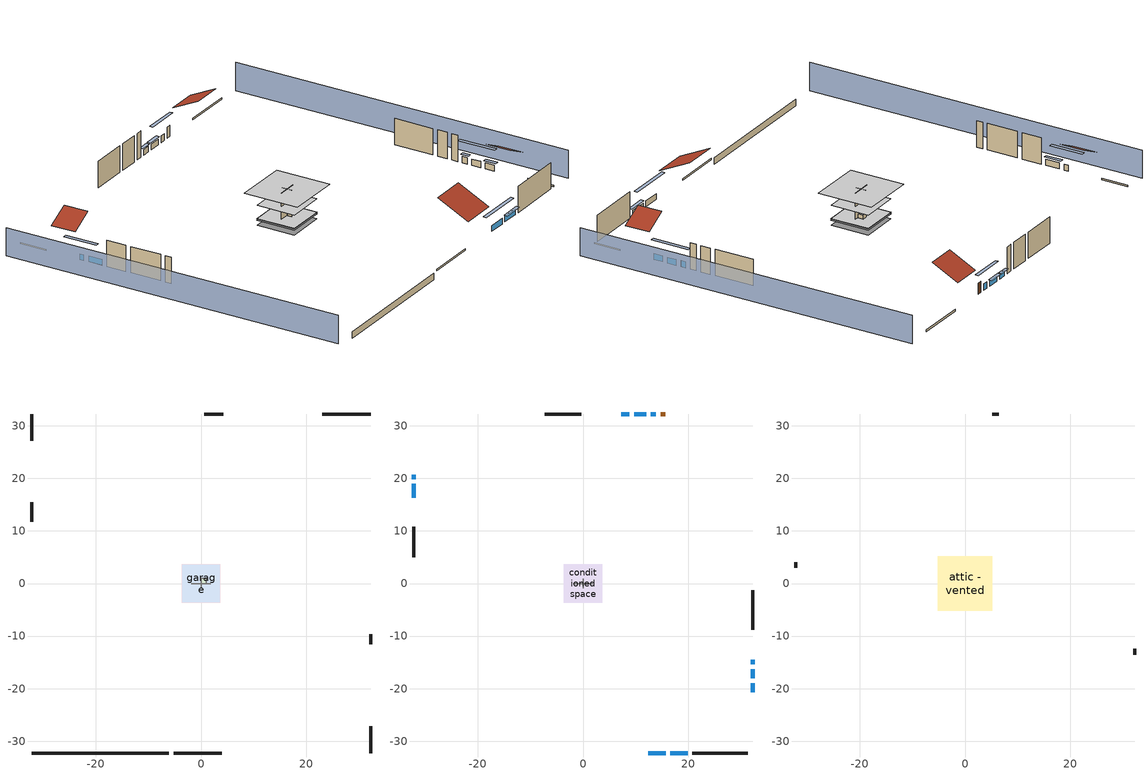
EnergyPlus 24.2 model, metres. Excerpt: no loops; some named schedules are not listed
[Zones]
air source heat pump airloop ret air zone
 floor adiabatic (AdiabaticConst): 0,0 0,1 1,1 1,0 z0
 wall adiabatic (AdiabaticConst): 0,1 0,0 1,0 1,1 0,1 z0:1
 ceiling adiabatic (AdiabaticConst): 1,0 1,1 0,1 0,0 z1
crawlspace - vented
 floor foundation (Slab2 construction): -3.61,-3.61 -3.61,3.61 3.61,3.61 3.61,-3.61 z-0.91
 wall outside (RimJoist1 construction): -5.23,-32.25 3.95,-32.25 z0.3:0.61
 wall outside (RimJoist2 construction): -32.25,32.25 -32.25,27.16 z0.3:0.61
 wall outside (RimJoist3 construction): 32.25,32.25 23.07,32.25 z0.3:0.61
 wall outside (RimJoist4 construction): 32.25,-32.25 32.25,-27.16 z0.3:0.61
 wall foundation (FoundationWall1 construction): -32.25,-32.25 -6.16,-32.25 z-0.91:0.3
garage
 floor foundation (Slab1 construction): -3.66,-3.66 -3.66,3.66 3.66,3.66 3.66,-3.66 z0
 wall outside (Wall1 construction): -32.25,15.42 -32.25,11.77 z0.3:5.18
 wall outside (Wall12 construction): 32.25,-11.52 32.25,-9.69 z0.3:5.18
 wall outside (Wall2 construction): 4.23,32.25 0.57,32.25 z0.3:5.18
 wall to conditioned space (Wall5 construction Reversed): -1.83,0 1.83,0 z0.3:5.18
 wall to conditioned space (Wall6 construction Reversed): 0,-0.91 0,0.91 z0.3:5.18
conditioned space
 floor to crawlspace - vented (Floor1 construction): -3.61,-3.61 -3.61,3.61 3.61,3.61 3.61,-3.61 z0.3
 floor to garage (Floor3 construction): -3.66,-3.66 -3.66,3.66 3.66,3.66 3.66,-3.66 z0.3
 floor adiabatic (AdiabaticFloorConstruction): -3.61,-3.61 -3.61,3.61 3.61,3.61 3.61,-3.61 z2.74
 wall outside (AdiabaticWallConstruction 1): 15.68,32.25 14.77,32.25 z0.3:2.34
 wall outside (AdiabaticWallConstruction): 12.44,-32.25 15.71,-32.25 / 16.64,-32.25 19.9,-32.25 / -32.25,20.69 -32.25,19.88 z0.3:1.37; 32.25,-20.69 32.25,-18.98 / 32.25,-18.05 32.25,-16.33 z0.3:1.43; -32.25,18.95 -32.25,16.35 z0.3:1.46; 13.84,32.25 12.93,32.25 z0.3:1.53; 12,32.25 9.73,32.25 z0.3:1.31; 8.8,32.25 7.32,32.25 z0.3:1.28; 32.25,-15.41 32.25,-14.5 z0.3:1.49
 wall outside (Wall3 construction): 20.83,-32.25 31.32,-32.25 z0.3:5.18
 wall outside (Wall4 construction): -32.25,10.84 -32.25,5.01 z0.3:5.18
 wall outside (Wall7 construction): -0.35,32.25 -7.24,32.25 z0.3:5.18
 wall outside (Wall8 construction): 32.25,-8.77 32.25,-1.33 z0.3:5.18
 window (WindowConstruction): 12.44,-32.25 15.71,-32.25 z0.3:1.37
 window (WindowConstruction 9): 32.25,-20.69 32.25,-18.98 z0.3:1.43
 window (WindowConstruction 1): 16.64,-32.25 19.9,-32.25 z0.3:1.37
 window (WindowConstruction 2): -32.25,20.69 -32.25,19.88 z0.3:1.37
 window (WindowConstruction 3): -32.25,18.95 -32.25,16.35 z0.3:1.46
 window (WindowConstruction 4): 13.84,32.25 12.93,32.25 z0.3:1.52
 window (WindowConstruction 5): 12,32.25 9.73,32.25 z0.3:1.31
 window (WindowConstruction 6): 8.8,32.25 7.32,32.25 z0.3:1.28
 window (WindowConstruction 7): 32.25,-18.05 32.25,-16.33 z0.3:1.43
 window (WindowConstruction 8): 32.25,-15.4 32.25,-14.51 z0.3:1.49
 door (Door): 15.68,32.25 14.77,32.25 z0.3:2.34
 ceiling adiabatic (AdiabaticFloorConstruction): 3.61,-3.61 3.61,3.61 -3.61,3.61 -3.61,-3.61 z2.74
attic - vented
 floor to conditioned space (Floor2 construction Reversed): -5.14,-5.14 -5.14,5.14 5.14,5.14 5.14,-5.14 z5.18
 wall outside (Wall10 construction): 32.25,-13.58 32.25,-12.45 z0.3:5.18
 wall outside (Wall11 construction): 6.4,32.25 5.16,32.25 z0.3:5.18
 wall outside (Wall9 construction): -32.25,4.08 -32.25,2.96 z0.3:5.18
 roof outside (Roof1 construction): 11.51,-32.25,5.18 11.51,-26.31,8.15 4.87,-26.31,8.15 4.87,-32.25,5.18
 roof outside (Roof2 construction): -32.25,21.62,5.18 -28.12,21.62,7.24 -28.12,26.23,7.24 -32.25,26.23,5.18
 roof outside (Roof3 construction): 32.25,-21.62,5.18 28.12,-21.62,7.24 28.12,-26.23,7.24 32.25,-26.23,5.18
 roof outside (Roof4 construction): 16.61,32.25,5.18 16.61,27.3,7.66 22.15,27.3,7.66 22.15,32.25,5.18
shading: -36.82,32.25 -36.82,-32.25 / 36.82,-32.25 36.82,32.25 z0:5.18; 18.45,-32.25 9.7,-32.25 9.7,-32.86 18.45,-32.86 z4.11; 32.25,-18.67 32.25,-20.99 32.86,-20.99 32.86,-18.67 z1.74; 20.21,-32.25 16.33,-32.25 16.33,-32.86 20.21,-32.86 z1.68; -32.25,17.14 -32.25,23.43 -32.86,23.43 -32.86,17.14 z4.11; -32.25,16.05 -32.25,19.26 -32.86,19.26 -32.86,16.05 z1.77; 10.19,32.25 16.58,32.25 16.58,32.86 10.19,32.86 z4.27; 9.43,32.25 12.31,32.25 12.31,32.86 9.43,32.86 z1.62; 7.02,32.25 9.11,32.25 9.11,32.86 7.02,32.86 z1.58; 32.25,-13.59 32.25,-20.79 32.86,-20.79 32.86,-13.59 z4.18; 32.25,-14.2 32.25,-15.71 32.86,-15.71 32.86,-14.2 z1.8
[Building]
Building 1: Terrain=Suburbs
[Site:Location]
Portland Intl Arpt_OR: Latitude {deg}=45.59; Longitude {deg}=-122.6; Time Zone {hr}=-8; Elevation {m}=33; Keep Site Location Information=Yes
[Site:GroundTemperature:Shallow]
10.2558, 8.96328, 8.85977, 9.47314, 11.9355, 14.3863, 16.5111, 17.8571, 17.9714, 16.8767, 14.8061, 12.4304
[Site:WaterMainsTemperature]
Calculation Method=Schedule; Temperature Schedule=mains temperature schedule
[Material] Roughness=Rough; Thermal Absorptance=0.9
Name | Thickness {m} | Conductivity {W/m-K} | Density {kg/m3} | Specific Heat {J/kg-K} | Solar Absorptance | Visible Absorptance
ceiling loosefill ins | 0.254 | 0.0480833 | 16.02 | 1046.75 | 0.7 | 0.7
ceiling stud and cavity | 0.1397 | 0.104117 | 65.682 | 1177.47 | 0.7 | 0.7
composite shingle siding | 0.00635 | 0.162714 | 1121.4 | 1465.45 | 0.7 | 0.7
concrete 4.0 in. | 0.1016 | 1.803125 | 2242.8 | 837.4 | 0.7 | 0.7
concrete 8.0 in. | 0.2032 | 1.803125 | 2242.8 | 837.4 | 0.7 | 0.7
door material | 0.04445 | 0.0612267 | 512.64 | 1214.23 | 0.7 | 0.7
floor covering | 0.0127 | 0.0433444 | 54.468 | 1339.84 | 0.6 | 0.6
floor rigid ins; wall rigid ins; wall rigid ins 1; wall rigid ins 2 | 0.051816 | 0.029427 | 32.04 | 1214.23 | 0.7 | 0.7
floor rigid ins 1; wall rigid ins 3 | 0.512978 | 0.029427 | 32.04 | 1214.23 | 0.7 | 0.7
floor stud and cavity | 0.1397 | 0.0972396 | 92.3553 | 1139.71 | 0.7 | 0.7
floor stud and cavity 1 | 0.1397 | 1.75129 | 37.0049 | 1207.88 | 0.7 | 0.7
furniture material conditioned space 1; furniture material garage 1 | 0.1524 | 0.115458 | 640.8 | 1214.23 | 0.6 | 0.6
gypsum board | 0.0127 | 0.160291 | 801 | 837.4 | 0.6 | 0.6
osb sheathing 0.5 in. | 0.0127 | 0.115458 | 512.64 | 1214.23 | 0.6 | 0.6
osb sheathing 0.5 in. 1 | 0.0127 | 0.115458 | 512.64 | 1214.23 | 0.7 | 0.7
osb sheathing 0.75 in. | 0.01905 | 0.115458 | 512.64 | 1214.23 | 0.7 | 0.7
rim joist stud and cavity | 0.0508 | 0.144151 | 50.32683 | 1063.81 | 0.6 | 0.6
roof rigid ins | 0.00281632 | 0.029427 | 32.04 | 1214.23 | 0.7 | 0.7
soil 0.5 in. | 0.0127 | 1.3848 | 1842.3 | 418.7 | 0.7 | 0.7
wall stud and cavity | 0.1397 | 0.348479 | 139.0536 | 1170.24 | 0.6 | 0.6
wall stud and cavity 1 | 0.1397 | 0.207325 | 139.0536 | 1170.24 | 0.7 | 0.7
wall stud and cavity 2 | 0.1397 | 0.222524 | 139.0536 | 1170.24 | 0.7 | 0.7
wall stud and cavity 3 | 0.0889 | 0.380278 | 52.3479 | 1209.89 | 0.7 | 0.7
wall stud and cavity 4 | 0.0889 | 0.391764 | 83.0341 | 1211.67 | 0.7 | 0.7
wood shingles or shakes | 0.00635 | 0.162714 | 1121.4 | 1465.45 | 0.85 | 0.85
wood siding; wood siding 1 | 0.0254 | 0.102417 | 544.68 | 1172.36 | 0.7 | 0.7
[Material:NoMass]
Adiabatic: Roughness=Rough; Thermal Resistance {m2-K/W}=176.1; Thermal Absorptance=0.9; Solar Absorptance=0.7; Visible Absorptance=0.7
[WindowMaterial:SimpleGlazingSystem]
WindowMaterial: U-Factor {W/m2-K}=2.78222; Solar Heat Gain Coefficient=0.56
[Construction]
AdiabaticConst: Adiabatic
AdiabaticFloorConstruction: floor stud and cavity 1, floor rigid ins 1, osb sheathing 0.75 in., floor covering
AdiabaticWallConstruction: wood siding, wall rigid ins 3, wall stud and cavity 3, gypsum board
AdiabaticWallConstruction 1: wood siding 1, wall rigid ins 3, wall stud and cavity 3, gypsum board
Door: door material
Floor1 construction; Floor3 construction: floor stud and cavity, floor rigid ins, osb sheathing 0.75 in., floor covering
Floor2 construction Reversed: gypsum board, ceiling stud and cavity, ceiling loosefill ins
FoundationWall1 construction: concrete 8.0 in.
furniture construction conditioned space 1: furniture material conditioned space 1
furniture construction garage 1: furniture material garage 1
PartitionWallConstruction: gypsum board, wall stud and cavity 4, gypsum board
RimJoist1 construction; RimJoist2 construction; RimJoist3 construction; RimJoist4 construction: composite shingle siding, rim joist stud and cavity
Roof1 construction; Roof2 construction; Roof3 construction; Roof4 construction: wood shingles or shakes, roof rigid ins, osb sheathing 0.5 in.
Slab1 construction: concrete 4.0 in.
Slab2 construction: soil 0.5 in.
Wall1 construction; Wall10 construction; Wall11 construction; Wall12 construction; Wall2 construction; Wall9 construction: composite shingle siding, osb sheathing 0.5 in. 1, wall stud and cavity
Wall3 construction; Wall4 construction: composite shingle siding, wall rigid ins, osb sheathing 0.5 in. 1, wall stud and cavity 1, gypsum board
Wall5 construction Reversed: gypsum board, wall stud and cavity 2, osb sheathing 0.5 in. 1, wall rigid ins 1
Wall6 construction Reversed: gypsum board, wall stud and cavity 2, osb sheathing 0.5 in. 1, wall rigid ins 2
Wall7 construction; Wall8 construction: composite shingle siding, wall rigid ins 2, osb sheathing 0.5 in. 1, wall stud and cavity 1, gypsum board
WindowConstruction; WindowConstruction 1; WindowConstruction 2; WindowConstruction 3; WindowConstruction 4; WindowConstruction 5; WindowConstruction 6; WindowConstruction 7; WindowConstruction 8; WindowConstruction 9: WindowMaterial
[Zone] Multiplier=1
Name | Volume {m3} | Part of Total Floor Area
air source heat pump airloop ret air zone | 1 | No
attic - vented | 80.9188 | Yes
conditioned space | 384.656 | Yes
crawlspace - vented | 63.543 | Yes
garage | 130.484 | Yes
[Space]
Name | Zone | Space Type | Volume {m3}
air source heat pump airloop ret air space | air source heat pump airloop ret air zone | Plenum Space Type
attic - vented 1 | attic - vented |  | 80.9188
conditioned space 1 | conditioned space |  | 384.656
crawlspace - vented 1 | crawlspace - vented |  | 63.543
garage 1 | garage |  | 130.484
[SpaceList]
Plenum Space Type: air source heat pump airloop ret air space
[OtherEquipment] Design Level Calculation Method=EquipmentLevel
Name | Fuel Type | Zone or ZoneList or Space or SpaceList | Schedule | Design Level {W} | Fraction Latent | Fraction Radiant | Fraction Lost
air source heat pump airloop_0 RetCondToRP; air source heat pump airloop_0 RetSensLkToRP | None | air source heat pump airloop ret air space | Always On Discrete | 0 | 0 | 0 | 0
air source heat pump airloop_0 RetLatLkToRP | None | air source heat pump airloop ret air space | Always On Discrete | 0 | 1 | 0 | 0
air source heat pump airloop_0 SupCondToLv; air source heat pump airloop_0 SupSensLkToCond; mech vent house fan sensible load | None | conditioned space 1 | Always On Discrete | 0 | 0 | 0 | 0
air source heat pump airloop_0 SupLatLkToCond; mech vent house fan latent load | None | conditioned space 1 | Always On Discrete | 0 | 1 | 0 | 0
clothes dryer 1 | Electricity | conditioned space 1 | clothes_dryer | 0 | 0.015 | 0.081 | 0.85
cooking range 1 | Electricity | conditioned space 1 | cooking_range | 0 | 0.08 | 0.432 | 0.2
general water use latent | None | conditioned space 1 | general water use schedule | 173.399 | 1 | 0 | 0
general water use sensible | None | conditioned space 1 | general water use schedule | -170.892 | 0 | 0.6 | 0
misc lighting | NaturalGas | conditioned space 1 | misc lighting schedule | 264.352 | 0 | 0 | 1
air source heat pump airloop_0 RetCondToDZ; air source heat pump airloop_0 SupCondToDZ; air source heat pump airloop_0 SupSensLkToDZ | None | crawlspace - vented 1 | Always On Discrete | 0 | 0 | 0 | 0
air source heat pump airloop_0 SupLatLkToDZ | None | crawlspace - vented 1 | Always On Discrete | 0 | 1 | 0 | 0
water heater energy adjustment1 | Electricity | garage 1 | Always On Discrete | 0.01 | 0 | 0 | 1
water heater lat | None | garage 1 | Always On Discrete | 0 | 1 | 0 | 0
water heater sens | None | garage 1 | Always On Discrete | 0 | 0 | 0 | 0
[ZoneInfiltration:EffectiveLeakageArea] Schedule=Always On Discrete
Name | Zone or Space | Effective Air Leakage Area {cm2} | Stack Coefficient | Wind Coefficient
infil attic - vented 1 | attic - vented 1 | 3520.67 | 0.00015981 | 4.28029e-05
infil garage 1 | garage 1 | 108.735 | 0.000129147 | 4.64657e-05
[ZoneMixing] Schedule=Always On Continuous; Design Flow Rate Calculation Method=Flow/Zone; Design Flow Rate {m3/s}=0
Name | Zone or Space | Source Zone or Space
whole house fan mix | attic - vented | conditioned space
air source heat pump airloop_0 ZoneMixDZToCond mix | conditioned space | crawlspace - vented
air source heat pump airloop_0 ZoneMixCondToDZ mix | crawlspace - vented | conditioned space
[SurfaceProperty:IncidentSolarMultiplier] Incident Solar Multiplier=1; Incident Solar Multiplier Schedule=trans schedule winter=0.85 summer=0.7
Window1; Window10; Window2; Window3; Window4; Window5; Window6; Window7; Window8; Window9
[InternalMass]
Name | Construction | Zone or ZoneList | Space or SpaceList | Surface Area {m2}
furniture mass conditioned space 1 | furniture construction conditioned space 1 | conditioned space | conditioned space 1 | 63.09974
partition wall mass | PartitionWallConstruction | conditioned space | conditioned space 1 | 157.749
furniture mass garage 1 | furniture construction garage 1 | garage | garage 1 | 5.35122
[Lights] Design Level Calculation Method=LightingLevel; Return Air Fraction=0; Fraction Radiant=0.6; Fraction Visible=0.2; Fraction Replaceable=1
Name | Zone or ZoneList or Space or SpaceList | Schedule | Lighting Level {W}
interior lighting | conditioned space 1 | lighting_interior | 283.036
garage lighting | garage 1 | lighting_garage | 11.368
[People]
occupants: Zone or ZoneList or Space or SpaceList=conditioned space 1; Number of People Schedule=occupants; Number of People Calculation Method=People; Number of People=9; Fraction Radiant=0.314171; Sensible Heat Fraction=0.56303; Activity Level Schedule=occupants activity schedule; Carbon Dioxide Generation Rate {m3/s-W}=0; Enable ASHRAE 55 Comfort Warnings=No; Mean Radiant Temperature Calculation Type=EnclosureAveraged
[ElectricEquipment] Design Level Calculation Method=EquipmentLevel
Name | Zone or ZoneList or Space or SpaceList | Schedule | Design Level {W} | Fraction Latent | Fraction Radiant | Fraction Lost
ceiling fan | conditioned space 1 | ceiling_fan | 18.8912 | 0 | 0.558 | 0
clothes dryer | conditioned space 1 | clothes_dryer | 3426.89 | 0.015 | 0.081 | 0.85
clothes washer | conditioned space 1 | clothes_washer | 154.524 | 0.03 | 0.162 | 0.7
cooking range | conditioned space 1 | cooking_range | 983.989 | 0.08 | 0.432 | 0.2
dishwasher | conditioned space 1 | dishwasher | 361.86 | 0.3 | 0.18 | 0.4
fridge | conditioned space 1 | fridge schedule | 49.4292 | 0 | 0.6 | 0
mech vent bath fan 0 | conditioned space 1 | mech vent bath fan 0 schedule | 30 | 0 | 0 | 1
mech vent house fan | conditioned space 1 | mech vent house fan schedule | 0 | 0 | 0 | 1
mech vent house fan cfis | conditioned space 1 | mech vent house fan cfis schedule | 0 | 0 | 0 | 0
mech vent range fan 0 | conditioned space 1 | mech vent range fan 0 schedule | 30 | 0 | 0 | 1
misc plug loads | conditioned space 1 | plug_loads_other | 609.237 | 0.021 | 0.558 | 0.049
misc tv | conditioned space 1 | plug_loads_tv | 766.758 | 0 | 0.6 | 0
whole house fan | conditioned space 1 | Always On Discrete | 0 | 0 | 0 | 1
fridge 1 | garage 1 | fridge schedule 1 | 80.4475 | 0 | 0.6 | 0
[ZoneInfiltration:DesignFlowRate] Schedule=Always On Discrete
Name | Zone or ZoneList or Space or SpaceList | Design Flow Rate Calculation Method | Design Flow Rate {m3/s} | Air Changes per Hour {1/hr} | Constant Term Coefficient | Temperature Term Coefficient | Velocity Term Coefficient | Velocity Squared Term Coefficient
infil flow; natural vent flow; whole house fan flow | conditioned space 1 | Flow/Zone | 0
crawlspace_vented 1 duct leakage imbalance infil flow | crawlspace - vented 1 | Flow/Zone | 0
infil crawlspace - vented 1 | crawlspace - vented 1 | AirChanges/Hour |  | 2.6013 | 1 | 0 | 0 | 0
[SurfaceProperty:ExposedFoundationPerimeter] Exposed Perimeter Calculation Method=TotalExposedPerimeter
Name | Total Exposed Perimeter {m}
Slab2 | 26.09088
Slab1 | 18.288
[AvailabilityManager:Scheduled]
air source heat pump airloop Availability Manager: Schedule=Always On Discrete
[AirLoopHVAC:ReturnPlenum]
Air Loop HVAC Return Plenum 1: Zone=air source heat pump airloop ret air zone
[WaterUse:Equipment]
dishwasher: Peak Flow Rate {m3/s}=3.152e-06; Flow Rate Fraction Schedule=hot_water_dishwasher
[Foundation:Kiva] Wall Depth Below Slab {m}=0.2032
Name | Initial Indoor Air Temperature {C} | Wall Height Above Grade {m}
Foundation Kiva 1 | 13.4258 | 0.1016
Foundation Kiva 2 | 8.1388 | 0.3048
[Foundation:Kiva:Settings]
Soil Conductivity {W/m-K}=1.3848; Soil Density {kg/m3}=1842.3; Soil Specific Heat {J/kg-K}=418.7; Ground Solar Absorptivity=0.9; Ground Thermal Absorptivity=0.9; Ground Surface Roughness {m}=0.03; Far-Field Width {m}=40; Deep-Ground Boundary Condition=ZeroFlux; Deep-Ground Depth {m}=40; Minimum Cell Dimension {m}=0.2; Maximum Cell Growth Coefficient=3; Simulation Timestep=Timestep
[Exterior:Lights]
exterior lighting: Schedule=exterior lighting schedule; Design Level {W}=10.6381
[EnergyManagementSystem:GlobalVariable]
air_source_heat_pump_airloop_0_DuctImbalLkExhFanEquivCond
air_source_heat_pump_airloop_0_DuctImbalLkExhFanEquivDZ
air_source_heat_pump_airloop_0_DuctImbalLkSupFanEquivCond
air_source_heat_pump_airloop_0_DuctImbalLkSupFanEquivDZ
air_source_heat_pump_airloop_0_DZ_T
air_source_heat_pump_airloop_0_DZ_W
air_source_heat_pump_airloop_0_RetCondToDZ
air_source_heat_pump_airloop_0_RetCondToRP
air_source_heat_pump_airloop_0_RetLatLkToRP
air_source_heat_pump_airloop_0_RetSensLkToRP
air_source_heat_pump_airloop_0_SupCondToDZ
air_source_heat_pump_airloop_0_SupCondToLv
air_source_heat_pump_airloop_0_SupLatLkToCond
air_source_heat_pump_airloop_0_SupLatLkToDZ
air_source_heat_pump_airloop_0_SupSensLkToCond
air_source_heat_pump_airloop_0_SupSensLkToDZ
air_source_heat_pump_airloop_0_ZoneMixCondToDZ
air_source_heat_pump_airloop_0_ZoneMixDZToCond
air_source_heat_pump_airloop_AH_MFR
air_source_heat_pump_airloop_AH_Tout
air_source_heat_pump_airloop_AH_VFR
air_source_heat_pump_airloop_AH_Wout
air_source_heat_pump_airloop_Fan_RTF
air_source_heat_pump_airloop_RA_T
air_source_heat_pump_airloop_Ra_W
infil_program_Qfan
infil_program_Qinf
natural_vent_program_Qnv
natural_vent_program_Qwhf
[EnergyManagementSystem:Sensor]
Name | Output:Variable or Output:Meter Index Key | Output:Variable or Output:Meter
airflow_gain | infil flow | Infiltration Sensible Heat Gain Energy
airflow_gain_1 | natural vent flow | Infiltration Sensible Heat Gain Energy
airflow_gain_2 | whole house fan flow | Infiltration Sensible Heat Gain Energy
airflow_loss | infil flow | Infiltration Sensible Heat Loss Energy
airflow_loss_1 | natural vent flow | Infiltration Sensible Heat Loss Energy
airflow_loss_2 | whole house fan flow | Infiltration Sensible Heat Loss Energy
air_source_heat_pump_airloop_0_DZ_T_s | crawlspace - vented | Zone Air Temperature
air_source_heat_pump_airloop_0_DZ_W_s | crawlspace - vented | Zone Mean Air Humidity Ratio
air_source_heat_pump_airloop_AH_MFR_s | Node 7 | System Node Mass Flow Rate
air_source_heat_pump_airloop_AH_Tout_s | Node 7 | System Node Temperature
air_source_heat_pump_airloop_AH_VFR_s | Node 7 | System Node Current Density Volume Flow Rate
air_source_heat_pump_airloop_AH_Wout_s | Node 7 | System Node Humidity Ratio
air_source_heat_pump_airloop_RA_T_s | Node 10 | System Node Temperature
air_source_heat_pump_airloop_Ra_W_s | Node 10 | System Node Humidity Ratio
clg_load_cond |  | Cooling:EnergyTransfer:Zone:CONDITIONED SPACE
clg_load_duct |  | Cooling:EnergyTransfer:Zone:AIR SOURCE HEAT PUMP AIRLOOP RET AIR ZONE
clg_sp_s; clg_sp_s_1 | cooling setpoint | Schedule Value
clothes_dryer_exhaust_0_sch_s | clothes_dryer | Schedule Value
cool_season | cooling season schedule | Schedule Value
ducts_conv | air source heat pump airloop_0 RetCondToRP | Other Equipment Convective Heating Energy
ducts_conv_1 | air source heat pump airloop_0 RetLatLkToRP | Other Equipment Convective Heating Energy
ducts_conv_2 | air source heat pump airloop_0 RetSensLkToRP | Other Equipment Convective Heating Energy
ducts_conv_3 | air source heat pump airloop_0 SupCondToLv | Other Equipment Convective Heating Energy
ducts_conv_4 | air source heat pump airloop_0 SupLatLkToCond | Other Equipment Convective Heating Energy
ducts_conv_5 | air source heat pump airloop_0 SupSensLkToCond | Other Equipment Convective Heating Energy
ducts_rad | air source heat pump airloop_0 RetCondToRP | Other Equipment Radiant Heating Energy
ducts_rad_1 | air source heat pump airloop_0 RetLatLkToRP | Other Equipment Radiant Heating Energy
ducts_rad_2 | air source heat pump airloop_0 RetSensLkToRP | Other Equipment Radiant Heating Energy
ducts_rad_3 | air source heat pump airloop_0 SupCondToLv | Other Equipment Radiant Heating Energy
ducts_rad_4 | air source heat pump airloop_0 SupLatLkToCond | Other Equipment Radiant Heating Energy
ducts_rad_5 | air source heat pump airloop_0 SupSensLkToCond | Other Equipment Radiant Heating Energy
fridge_tin_s_1 | garage | Zone Mean Air Temperature
htg_load_cond |  | Heating:EnergyTransfer:Zone:CONDITIONED SPACE
htg_load_duct |  | Heating:EnergyTransfer:Zone:AIR SOURCE HEAT PUMP AIRLOOP RET AIR ZONE
htg_sp_s; htg_sp_s_1 | heating setpoint | Schedule Value
ig_ee_conv | ceiling fan | Electric Equipment Convective Heating Energy
ig_ee_conv_1 | clothes dryer | Electric Equipment Convective Heating Energy
ig_ee_conv_3 | cooking range | Electric Equipment Convective Heating Energy
ig_ee_conv_4 | dishwasher | Electric Equipment Convective Heating Energy
ig_ee_conv_5 | fridge | Electric Equipment Convective Heating Energy
ig_ee_conv_6 | misc plug loads | Electric Equipment Convective Heating Energy
ig_ee_conv_7 | misc tv | Electric Equipment Convective Heating Energy
ig_ee_conv_8 | whole house fan | Electric Equipment Convective Heating Energy
ig_ee_rad | ceiling fan | Electric Equipment Radiant Heating Energy
ig_ee_rad_1 | clothes dryer | Electric Equipment Radiant Heating Energy
ig_ee_rad_3 | cooking range | Electric Equipment Radiant Heating Energy
ig_ee_rad_4 | dishwasher | Electric Equipment Radiant Heating Energy
ig_ee_rad_5 | fridge | Electric Equipment Radiant Heating Energy
ig_ee_rad_6 | misc plug loads | Electric Equipment Radiant Heating Energy
ig_ee_rad_7 | misc tv | Electric Equipment Radiant Heating Energy
ig_ee_rad_8 | whole house fan | Electric Equipment Radiant Heating Energy
ig_lgt_conv | interior lighting | Lights Convective Heating Energy
ig_lgt_rad | interior lighting | Lights Radiant Heating Energy
ig_lgt_vis | interior lighting | Lights Visible Radiation Heating Energy
ig_oe_conv | clothes dryer 1 | Other Equipment Convective Heating Energy
ig_oe_conv_1 | cooking range 1 | Other Equipment Convective Heating Energy
ig_oe_conv_2 | general water use latent | Other Equipment Convective Heating Energy
ig_oe_conv_3 | general water use sensible | Other Equipment Convective Heating Energy
